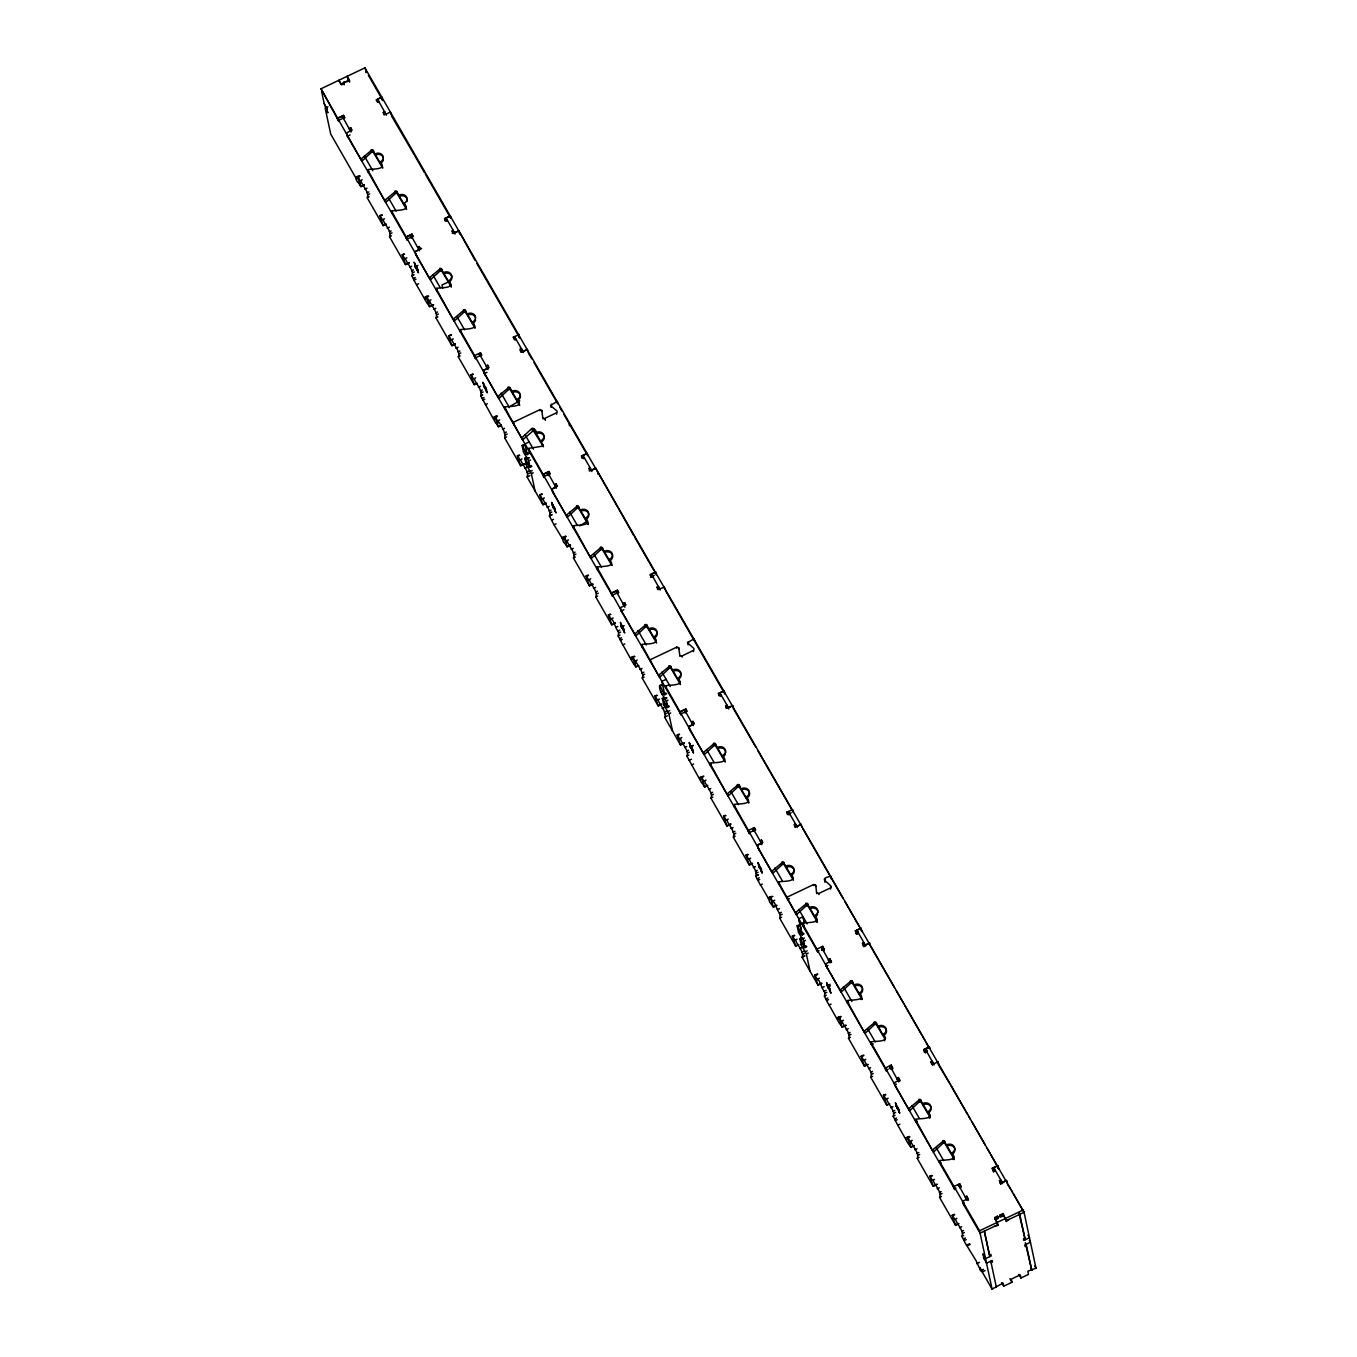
<?xml version="1.0" encoding="UTF-8"?>
<svg xmlns="http://www.w3.org/2000/svg" width="1357" height="1357" viewBox="0 0 1357 1357"><rect width="100%" height="100%" fill="white"/><g stroke="black" fill="none" stroke-linecap="round" stroke-linejoin="round"><path stroke-width="1.5" d="M379.824 215.712L383.132 225.449L386.05 224.058M426.234 296.725L429.541 306.512L433.528 304.613M501.479 425.063L498.29 426.59L495 416.718L497.595 420.941L499.715 419.924M608.411 614.942L611.719 624.678L615.433 622.897M654.82 695.954L658.128 705.742L661.588 704.096M776.747 905.238L773.303 906.883L770.064 896.994L768.028 897.842L760.582 884.951L762.329 884.069M798.561 944.506L795.626 945.897L792.403 936.008M821.68 983.13L817.966 984.894L814.675 975.021L817.27 979.245L819.391 978.244M883.424 1095.235L886.715 1104.971L889.632 1103.58M929.833 1176.197L933.141 1186.035L937.11 1184.152M362.217 179.786C357.078 180.447 370.529 191.693 367.238 197.681L369.087 196.799M384.557 218.782C379.197 219.274 392.868 230.571 389.561 236.695L391.427 235.813M406.879 257.796C401.553 258.305 415.259 269.619 411.9 275.692L413.766 274.809M455.138 344.271L451.949 345.798L436.004 317.928C439.414 311.873 425.691 300.27 430.966 299.863M477.206 383.403L474.288 384.794L458.344 356.942C461.651 350.886 448.217 339.521 453.306 338.86M475.628 377.857C470.608 378.637 483.838 389.646 480.649 395.769L495.712 423.13L498.511 422.705M497.595 420.941C499.766 422.57 506.263 432.713 504.736 437.836L506.602 436.954M527.076 476.833C530.366 470.692 516.763 459.412 522.055 458.937M544.378 497.934C539.238 498.562 552.706 509.91 549.398 515.847L551.264 514.965M568.464 540.001C563.121 540.476 576.861 551.909 573.485 557.914L575.351 557.032M590.753 578.777C585.63 579.71 599.048 590.736 595.825 596.91L597.674 596.028M620.607 632.125L618.69 632.854L618.147 635.924L620.013 635.042M661.656 704.368L658.213 706.013L642.251 678.161C645.474 671.868 632.243 660.927 637.213 660.079M684.522 743.127L680.535 745.027L664.591 717.158C668.085 711.204 654.21 699.55 659.553 699.076M681.825 737.496C676.414 738.717 690.238 749.726 686.896 756.002L688.762 755.103M705.979 780.156C700.89 780.852 714.257 792.064 710.983 798.069L712.849 797.17M728.302 819.153C723.213 819.815 736.563 831.061 733.323 837.065L735.172 836.183M750.642 858.167C745.604 858.964 758.834 869.888 755.645 876.062L757.783 875.061M782.192 914.347L780.292 915.076L779.732 918.129L781.598 917.247M797.051 939.231C791.742 939.773 805.38 951.02 802.072 957.143L804.464 956.007M826.854 992.357L824.954 993.07L824.411 996.14L826.26 995.258M843.477 1020.311C838.083 1020.718 852.009 1032.49 848.498 1038.207L850.347 1037.325M865.8 1059.308C860.677 1060.004 874.129 1071.165 870.821 1077.221L872.687 1076.322M888.14 1098.305C882.779 1098.797 896.468 1110.111 893.16 1116.217L895.009 1115.335M912.226 1140.372C907.188 1141.186 920.436 1152.11 917.247 1158.284L919.096 1157.402M934.549 1179.386C929.24 1179.844 942.962 1191.293 939.57 1197.281L941.436 1196.399M956.889 1218.382C951.8 1219.044 965.149 1230.29 961.909 1236.295L963.758 1235.396M357.654 176.376C353.787 176.02 357.57 185.044 360.216 182.941M416.65 284.665L418.584 283.698M413.783 274.979L411.917 275.861L415.547 283.172L427.048 303.205L429.49 302.764M635.755 662.979L633.787 663.946L632.82 662.64L622.863 644.88L624.831 643.913M691.612 764.958L693.58 763.991M686.913 756.171L701.756 783.057L703.706 783.43M824.428 996.309L828.805 1004.825L831.078 1004.146M899.844 1124.224L897.706 1125.055L907.816 1142.95L908.817 1144.256L910.751 1143.289M427.591 303.714L429.626 306.784L433.612 304.884M485.365 404.725L487.333 403.775M633.855 663.929L635.873 667.016L638.791 665.625M760.378 885.035L757.172 878.861L759.242 877.758M829.195 1005.096L839.559 1023.653L842.002 1023.212M383.336 159.956A5.547 4.733 -12.6 0 1 380.384 163.264L372.378 149.558L361.691 158.464L362.234 160.872L371.699 152.086L373.209 152.069L382.708 168.031M404.912 204.212A5.547 4.733 -12.6 0 1 404.216 204.602L396.21 190.879L385.524 199.784L386.067 202.193L395.532 193.423L397.041 193.389L406.54 209.351M444.044 273.673A5.547 4.733 -12.6 0 1 451.406 275.471A5.547 4.733 -12.6 0 1 448.845 281.985L440.821 268.262L430.152 277.167L430.695 279.576L440.16 270.806L441.653 270.772L451.219 286.853M475.628 319.998A5.547 4.733 -12.6 0 1 472.677 323.305L464.654 309.6L453.984 318.505L454.527 320.897L463.992 312.127L465.485 312.093L475.001 328.072M512.505 392.377A5.547 4.733 -12.6 0 1 519.867 394.175A5.547 4.733 -12.6 0 1 517.305 400.688L509.282 386.982L498.613 395.888L499.155 398.28L508.621 389.51L510.113 389.476L519.629 405.455M531.91 428.439L522.445 437.208L522.988 439.617L533.335 430.661L543.462 446.775L540.866 440.804A5.547 4.733 -12.6 0 0 543.428 434.291A5.547 4.733 -12.6 0 0 536.066 432.51C537.118 429.813 529.925 425.504 532.453 430.831M580.966 511.097A5.547 4.733 -12.6 0 1 588.327 512.878A5.547 4.733 -12.6 0 1 585.766 519.392L577.743 505.686L567.073 514.591L567.616 517L577.081 508.213L578.574 508.197L588.209 524.514M604.798 552.418A5.547 4.733 -12.6 0 1 612.16 554.216A5.547 4.733 -12.6 0 1 609.581 560.729L601.575 547.007L590.906 555.912L591.448 558.321L600.914 549.551L602.406 549.517L611.905 565.496M649.426 629.801A5.547 4.733 -12.6 0 1 656.771 631.599A5.547 4.733 -12.6 0 1 654.21 638.112L646.203 624.39L635.534 633.295L636.06 635.704L645.542 626.934L647.035 626.9L656.534 642.879M673.259 671.121A5.547 4.733 -12.6 0 1 680.603 672.919A5.547 4.733 -12.6 0 1 678.042 679.433L670.036 665.727L659.366 674.633L659.892 677.041L669.374 668.255L670.867 668.238L680.502 684.556M725.367 754.187A5.547 4.733 -12.6 0 1 722.67 756.816L714.664 743.11L703.978 752.015L704.52 754.424L714.003 745.638L715.495 745.621L725.13 761.939M741.719 789.842A5.547 4.733 -12.6 0 1 749.064 791.623A5.547 4.733 -12.6 0 1 746.503 798.153L738.496 784.431L727.81 793.336L728.353 795.745L737.835 786.975L739.328 786.941L748.827 802.903M786.348 867.225A5.547 4.733 -12.6 0 1 793.692 869.006A5.547 4.733 -12.6 0 1 791.131 875.536L783.125 861.814L772.438 870.719L772.981 873.128L782.463 864.358L783.956 864.324L793.455 880.286M817.66 914.228A5.547 4.733 -12.6 0 1 814.963 916.857L806.957 903.134L796.271 912.04L796.813 914.448L806.295 905.679L807.788 905.645L817.44 922.098M854.791 985.928A5.547 4.733 -12.6 0 1 862.153 987.726A5.547 4.733 -12.6 0 1 859.592 994.24L851.585 980.534L840.899 989.44L841.442 991.831L850.907 983.062L852.417 983.028L862.068 999.481M878.624 1027.266A5.547 4.733 -12.6 0 1 885.985 1029.047A5.547 4.733 -12.6 0 1 883.424 1035.561L875.418 1021.855L864.731 1030.76L865.274 1033.169L874.739 1024.382L876.249 1024.365L885.188 1039.36M923.252 1104.649A5.547 4.733 -12.6 0 1 930.614 1106.43A5.547 4.733 -12.6 0 1 928.052 1112.944L920.029 1099.238L909.36 1108.143L909.902 1110.552L919.368 1101.765L920.86 1101.748L930.376 1117.71M947.084 1145.97A5.547 4.733 -12.6 0 1 954.446 1147.768A5.547 4.733 -12.6 0 1 951.885 1154.281L943.861 1140.559L933.192 1149.464L933.735 1151.872L943.2 1143.103L944.693 1143.069L954.361 1159.523M830.501 889.056C834.114 883.085 814.539 879.506 831.078 876.215L831.247 878.793M804.056 925.44L802.682 923.167C806.499 922.065 822.8 923.778 814.692 915.653A5.547 4.733 -12.6 0 0 817.253 909.139A5.547 4.733 -12.6 0 0 809.908 907.341M917.145 1121.544L915.771 1119.254C919.554 1118.117 935.906 1119.881 927.781 1111.756A5.547 4.733 -12.6 0 0 930.342 1105.226A5.547 4.733 -12.6 0 0 922.981 1103.445M542.274 376.89L557.778 403.775L557.252 401.367L550.501 405.489L556.964 411.052L557.133 412.528L543.903 418.77L542.732 417.735L541.833 410.323L540.035 409.61L513.336 422.298L513.862 424.707M694.699 641.199L694.156 638.791L687.422 642.675L693.936 648.527L693.851 650.224L681.893 656.042L679.755 655.448L678.822 647.883L677.041 647.001L650.24 659.723L650.783 662.114M816.015 921.081L816.252 922.132M848.685 1002.823L847.311 1000.55C851.06 999.532 867.428 1001.161 859.32 993.036A5.547 4.733 -12.6 0 0 861.882 986.522A5.547 4.733 -12.6 0 0 854.537 984.724M873.348 1044.025L871.686 1044.279L871.143 1041.871C874.875 1040.836 891.278 1042.498 883.153 1034.356A5.547 4.733 -12.6 0 0 885.714 1027.843A5.547 4.733 -12.6 0 0 878.369 1026.062M929.104 1117.167L929.341 1118.219M940.978 1162.864L939.604 1160.591C943.336 1159.54 959.738 1161.219 951.613 1153.077A5.547 4.733 -12.6 0 0 954.175 1146.563A5.547 4.733 -12.6 0 0 946.813 1144.765M693.342 650.58L693.58 651.631M337.164 118.28L338.707 121.451L337.876 118.059L343.542 115.362L344.084 117.771L338.419 120.468L320.998 88.782L364.914 67.85L1024.026 1212.276M344.169 84.762L343.626 82.353L349.75 80.962L347.087 76.348M327.987 106.728L325.154 108.085L330.701 134.038L355.534 177.394M337.995 118.246L342.235 116.227L351.022 132.07M377.348 100.774L378.298 102.403L377.653 99.349L381.911 97.331M343.508 118.415L344.915 117.737L343.542 115.362M378.925 101.538L377.5 102.216L376.126 99.841L381.792 97.127L382.623 100.537L382.029 99.485M350.734 127.829L349.326 128.491L349.852 130.9L351.276 130.238L350.734 127.829L352.108 130.204L346.442 132.901L348.461 137.871M383.319 112.292L384.743 111.63L385.269 114.022L383.861 114.7L383.319 112.292L384.693 114.666L390.46 112.156M347.256 136.294L350.106 134.954M364.253 184.789L360.792 186.435L357.502 176.766L359.639 175.765M357.502 176.766L360.148 176.173M356.263 178.954L358.943 177.767M364.321 185.061L360.877 186.706L358.994 183.568M364.897 189.2L367.035 188.182M366.967 192.796L368.833 191.914M367.815 194.78L369.681 193.898M379.841 215.78L381.962 214.762M379.96 215.61L382.216 215.305M386.117 224.329L383.2 225.72L367.255 197.868M387.237 228.197L389.357 227.196M389.306 231.81L391.155 230.911M390.154 233.794L392.02 232.895M411.951 237.119L413.376 236.44L412.002 234.066L406.337 236.78L407.168 240.172L405.624 237M445.13 220.954L444.587 218.545L450.253 215.848L450.795 218.256L435.037 190.913M406.455 236.966L410.696 234.931L419.483 250.774M445.808 219.495L446.843 221.276L446.114 218.053L450.371 216.034L450.778 217.832M447.369 220.241L445.961 220.92L444.587 218.545M417.769 247.211L419.194 246.533L420.568 248.908M409.169 262.681L405.455 264.445L402.181 254.777L404.03 253.895M402.181 254.777L404.556 254.319M418.312 249.62L419.737 248.942L419.194 246.533M452.322 233.421L453.73 232.742L453.187 230.334L451.779 231.012L453.153 233.387L458.819 230.673L475.12 260.425M421.637 248.382L414.903 251.605L416.904 256.575M415.005 251.791L419.262 249.773M454.934 234.099L454.68 232.895L458.92 230.877L459.633 234.083M409.254 262.953L405.539 264.717L389.578 236.864M409.577 267.21L411.697 266.193M417.481 270.009L418.516 272.757L415.072 266.769L417.905 265.412M411.629 270.806L413.495 269.924M412.494 272.791L414.343 271.909M413.41 278.49L415.225 277.507M414.122 280.051L415.988 279.169M424.334 297.556L426.675 296.318M426.268 296.844L428.117 295.962M426.335 296.64L428.642 296.386M425.046 299.117L427.692 297.845M433.663 309.277L435.784 308.26M435.784 312.992L437.582 311.991M436.581 314.858L438.43 313.976M435.987 317.759L437.836 316.876M455.324 343.881L451.881 345.526L448.59 335.858L451.253 334.585M448.59 335.858L451.236 335.264M455.986 348.274L458.106 347.256M458.055 351.887L459.904 350.988M458.903 353.855L460.769 352.973M458.31 356.772L460.176 355.873M480.412 355.822L481.837 355.161L480.463 352.786L474.797 355.483L475.628 358.876L474.085 355.704M518.832 334.738L513.048 337.248L514.422 339.623L515.83 338.962M487.655 365.237L486.23 365.915L486.773 368.324L488.198 367.645L487.655 365.237L489.012 367.611L483.346 370.325L485.365 375.295M520.24 349.716L521.648 349.037L522.191 351.446L520.766 352.125L520.24 349.716L521.597 352.091L527.279 349.394L527.958 352.192M476.867 383.251L474.204 384.523L470.93 374.854L472.779 373.972M470.93 374.854L473.305 374.379M483.465 370.512L487.706 368.476L479.157 353.651L479.428 354.856M523.361 352.616L523.123 351.616L527.381 349.58M484.178 373.718L487.01 372.361M478.326 387.288L480.446 386.27M480.446 391.003L482.244 390.002M481.243 392.868L483.092 391.986M482.515 394.887L480.649 395.769L482.532 395.057M482.125 398.483L483.974 397.584M482.871 400.128L484.737 399.246M519.748 400.79L510.961 405.828M493.032 417.532L495.95 416.141M495.017 416.921L497.137 415.904M495.526 417.345L497.391 416.446M493.795 419.194L495.916 418.177M501.293 425.47L498.375 426.861L496.458 423.689M502.412 429.355L504.533 428.337M504.465 432.951L506.331 432.069M505.33 434.935L507.179 434.053M523.938 444.604L522.072 445.486L523.548 452.22L528.314 460.057L529.993 467.351L531.842 466.35M529.213 441.924L524.955 443.943L527.262 454.595M522.224 445.35L522.801 446.3L524.667 445.401M523.429 451.813L526.262 450.456M524.616 463.687L520.63 465.587L517.339 455.918L519.205 455.036M517.339 455.918L519.731 455.46M524.481 454.103L526.329 453.221M522.801 446.3L526.516 453.679L528.382 452.797M527.245 454.476L529.111 453.594M526.669 457.36L524.82 458.259L526.177 464.62L531.265 473.356L535.065 490.946M524.938 458.089L525.532 459.056L528.365 457.699M527.585 458.632L529.434 457.75M528.619 460.922L530.485 460.04M524.43 464.094L520.698 465.875L504.753 438.006M526.16 464.569L528.993 463.212M527.211 466.859L529.077 465.977M524.735 468.352L526.872 467.334M525.532 459.056L529.264 466.435L531.113 465.553M526.872 472.066L528.653 471.066M530.316 471.388L532.181 470.506M527.652 473.932L529.518 473.05M531.367 473.678L533.216 472.796M529.925 475.662L527.093 477.019L543.037 504.872L546.226 503.345M548.873 474.543L550.297 473.864L548.923 471.49L543.258 474.187L544.089 477.596L542.529 474.424M582.051 458.378L581.508 455.969L587.174 453.272L587.717 455.664L563.969 414.513M543.36 474.39L547.617 472.355L556.404 488.198M582.73 456.902L583.747 458.683L583.035 455.477L587.293 453.459M584.29 457.665L582.882 458.344L581.508 455.969M556.116 483.957L554.691 484.636L555.234 487.027L556.641 486.366L556.116 483.957L557.473 486.332L551.807 489.029L553.826 493.999M589.226 470.828L590.651 470.167L590.108 467.758L588.701 468.419L590.058 470.794L595.723 468.097L633.736 535.489M546.142 503.074L542.953 504.6L539.679 494.932L542.071 493.795M551.926 489.215L556.166 487.197M591.856 471.524L591.584 470.319L595.842 468.301M539.679 494.932L542.054 494.457M597.657 474L597.759 473.118M547.075 507.348L549.195 506.348M549.195 511.063L550.993 510.079M549.992 512.946L551.841 512.047M552.248 514.676L549.415 516.016L553.877 524.616L556.082 523.853M551.637 520.206L553.486 519.324M553.944 524.684L561.781 537.609L563.901 536.592M570.5 545.022L567.039 546.667L563.766 536.999L565.615 536.117M563.766 536.999L566.14 536.524M566.463 543.156C563.833 545.633 560.577 536.948 565.207 538M570.568 545.293L567.124 546.939L565.275 543.818M571.161 549.415L573.282 548.415M573.214 553.028L575.08 552.146M574.079 555.013L575.928 554.114M592.568 584.155L589.379 585.664L586.088 575.996L588.226 574.995M586.088 575.996L588.48 575.538M593.179 584.172L589.464 585.936L573.502 558.083M593.484 588.429L595.621 587.411M595.553 592.025L597.419 591.143M596.402 594.01L598.267 593.128M617.384 590.193L611.719 592.907L612.244 595.316L617.927 592.602L617.384 590.193L618.741 592.568L617.333 593.246M655.635 571.976L649.969 574.673L651.326 577.047L652.751 576.369M624.915 607.241L616.078 591.075L611.82 593.094L612.55 596.3L610.989 593.128M650.766 574.673L652.208 577.404L651.496 574.198L655.736 572.162L656.008 573.366M650.495 577.081L654.278 575.283M624.559 602.661L623.151 603.339L623.694 605.748L625.102 605.069L624.559 602.661L625.933 605.035L620.268 607.732L622.252 612.652M657.144 587.14L658.569 586.461L659.112 588.87L657.687 589.549L657.144 587.14L658.518 589.515L664.302 587.004L664.879 589.617M608.428 615.009L610.294 614.11M608.479 614.772L610.803 614.534M621.065 611.074L623.898 609.734M608.954 615.416L611.006 619.029L613.127 618.012M615.501 623.168L611.786 624.949L595.842 597.097M618.69 632.854L615.824 627.426L617.944 626.425M623.745 630.225L624.763 632.99L621.319 626.985L624.152 625.628M617.893 631.039L619.742 630.14M618.164 636.094L619.623 638.621L621.472 637.739M620.386 640.283L622.235 639.384M630.53 657.687L632.922 656.551M638.452 665.473L635.805 666.745L632.515 657.076L634.381 656.177M632.515 657.076L634.889 656.601M631.293 659.332L633.159 658.45M639.91 669.493L642.031 668.492M642.031 673.208L643.829 672.207M642.828 675.074L644.677 674.192M642.234 677.991L644.1 677.092M661.877 681.35L666.134 679.348M667.508 707.506C668.306 698.77 658.823 694.36 659.587 685.641L661.436 684.759M659.587 685.641L662.165 685.556M660.927 691.951L662.793 691.069M654.837 696.073L656.703 695.191M654.922 695.87L657.483 695.479M661.979 694.258L663.844 693.376M660.299 686.438L664.014 693.834L665.88 692.952M664.014 693.834L664.625 694.801L666.609 693.749M672.563 731.101L668.764 713.494L663.675 704.758L662.318 698.397L664.167 697.515M662.318 698.397L663.047 699.194L665.88 697.854M665.083 698.787L666.949 697.888M666.134 701.077L667.983 700.195M663.675 704.724L666.508 703.367M664.709 707.014L666.575 706.132M662.233 708.507L664.37 707.489M663.047 699.194L666.762 706.59L668.611 705.708M667.474 707.387L669.34 706.505M664.302 712.103L666.168 711.221M667.814 711.543L669.68 710.661M665.151 714.087L667.016 713.205M668.865 713.833L670.731 712.951M664.591 717.158L667.423 715.817M685.794 711.967L687.202 711.289L685.845 708.914L680.179 711.611L680.993 715.003L679.45 711.831M718.956 695.785L718.43 693.393L724.095 690.679L724.926 694.106L665.761 591.007M680.281 711.797L684.522 709.762L693.308 725.605M719.481 694.055L720.669 696.124L719.956 692.918L724.214 690.883M721.212 695.089L719.787 695.751L718.43 693.393M693.02 721.381L691.612 722.043L692.155 724.451L693.563 723.773L693.02 721.381L694.394 723.756L688.728 726.453L690.747 731.406M725.605 705.844L727.03 705.165L727.573 707.574L726.148 708.252L725.605 705.844L726.979 708.218L732.644 705.521L733.187 707.93M688.83 726.623L693.088 724.604M728.777 708.948L728.522 707.76L732.763 705.725M684.182 742.974L680.468 744.756L677.177 735.087L679.297 734.069M677.177 735.087L679.552 734.612M684.573 747.503L686.693 746.486M693.257 745.349L690.425 746.706L689.746 745.502L693.512 753.067L692.494 750.302M690.068 747.062L692.918 745.705M686.642 751.1L688.491 750.217M687.49 753.084L689.356 752.202M689.135 760.361L691.527 759.208M699.279 777.765L701.247 776.933L704.554 786.806L707.743 785.296M701.264 777.137L703.655 776M701.382 776.984L703.638 776.679M700.042 779.41L702.163 778.409M707.54 785.703L704.622 787.094L702.773 783.973M708.659 789.57L710.78 788.553M710.78 793.285L712.578 792.284M711.577 795.151L713.443 794.269M730.863 823.92L726.877 825.819L723.603 816.151L725.452 815.269M723.603 816.151L725.978 815.676M730.677 824.327L726.962 826.091L711 798.238M730.999 828.584L733.119 827.566M733.051 832.18L734.917 831.298M733.916 834.165L735.765 833.283M754.255 830.671L755.662 829.992L754.288 827.617L748.623 830.314L749.454 833.707L747.911 830.535M791.199 812.707L787.416 814.505L786.873 812.097L792.675 809.603L792.929 810.808M789.672 813.793L788.247 814.471L786.873 812.097M760.073 840.763L761.481 840.085L762.855 842.46L757.189 845.157L759.157 850.059M760.598 843.172L762.023 842.493L761.481 840.085M794.608 826.973L796.016 826.294L795.49 823.886L794.066 824.564L795.439 826.939L801.105 824.225L801.8 827.041M757.257 845.275L761.498 843.257L752.982 828.482L753.576 831.095M797.204 827.465L796.966 826.464L801.224 824.445M752.406 863.306L749.217 864.816L745.926 855.147L747.792 854.265M745.926 855.147L748.301 854.689M752.473 863.578L749.285 865.087L733.34 837.235M753.322 867.581L755.442 866.563M755.442 871.296L757.24 870.295M756.239 873.162L758.105 872.28M758.512 874.892L755.679 876.249L757.121 878.776M757.851 880.337L759.733 879.54M770.013 897.214L771.879 896.332M770.182 897.113L772.93 896.502M772.71 903.389C770.114 905.798 766.807 897.231 771.455 898.232M770.539 897.639L772.591 901.235L774.728 900.234M815.998 886.511L815.303 884.713L813.538 884.577L787.162 897.13L787.705 899.538L789.35 898.758M776.832 905.509L773.371 907.154L771.183 904.033M780.292 915.076L777.408 909.648L779.529 908.63M816.812 893.635L816.575 892.584L818.644 893.534L830.263 888.004M779.478 913.244L781.327 912.362M804.107 933.887L802.258 934.854L798.764 918.723L803.039 916.755L804.345 922.76M798.934 924.914L797.085 925.796L798.561 932.513L803.327 940.35L805.006 947.661L806.838 946.66M797.271 925.711L797.797 926.594L799.663 925.711M798.442 932.106L801.359 930.715M792.352 936.228L794.473 935.21M792.437 936.025L794.727 935.753M799.748 934.278L801.342 933.514M801.783 933.853L803.378 933.09M801.682 937.67L799.816 938.552L801.173 944.913L806.262 953.649L810.061 971.239M800.884 938.043L800.545 939.349L802.665 938.332M802.581 938.925L804.447 938.043M805.498 940.333L803.904 941.096M798.628 944.777L795.711 946.168L779.766 918.316M801.173 944.862L804.09 943.471M802.479 947.033L804.073 946.27M799.748 948.645L801.868 947.644M804.531 946.609L806.126 945.863M801.8 952.258L803.666 951.359M805.329 951.698L807.178 950.799M802.665 954.242L804.514 953.343M808.229 953.106L806.635 953.852M824.394 949.917L822.749 946.338L817.084 949.035L817.847 952.309L816.286 949.12M856.471 934.244L855.334 930.8L861 928.103L861.848 931.513L859.676 927.272M856.488 931.614L857.59 933.548L856.878 930.342L861.118 928.307M804.922 955.956L802.089 957.313L818.034 985.165L821.765 983.401M819.051 950.765L817.626 951.444L757.732 847.565M821.528 949.578L823.292 948.747L822.749 946.338M855.877 933.209L858.353 932.038M824.123 948.713L822.715 949.374L822.97 950.578M856.946 934.227L858.133 932.496L858.353 933.565M829.941 958.788L828.533 959.467L829.059 961.876L830.484 961.197L829.941 958.788L831.553 962.215M863.069 945.676L862.526 943.268L863.951 942.589L863.578 946.558M831.315 961.163L825.65 963.86L827.549 968.644M864.138 946.694L863.9 945.642L869.566 942.945L870.074 945.201M865.647 946.185L865.427 945.167L869.684 943.149M827.957 965.438L826.226 966.472M814.675 975.225L817.609 973.834M815.201 975.649L817.592 974.513M824.954 993.07L822.071 987.659L824.208 986.641M829.992 990.457L831.01 993.222L827.244 985.64L830.077 984.3M827.583 987.217L830.416 985.861M824.14 991.255L825.989 990.373M825.921 998.939L827.736 997.972M826.634 1000.499L828.499 999.617M836.794 1017.92L839.186 1016.766M845.767 1025.197L842.052 1026.961L838.762 1017.292L840.628 1016.41M838.762 1017.292L841.153 1016.834M837.54 1019.565L839.932 1018.428M846.106 1025.332L842.12 1027.232L840.271 1024.111M846.157 1029.726L848.278 1028.708M848.227 1033.322L850.076 1032.44M849.075 1035.306L850.941 1034.424M867.835 1064.329L864.375 1065.974L861.101 1056.306L863.747 1055.034M861.101 1056.306L863.747 1055.712M867.92 1064.6L864.46 1066.246L848.515 1038.376M868.497 1068.722L870.617 1067.722M870.549 1072.335L872.415 1071.436M871.415 1074.303L873.263 1073.421M885.595 1067.942L891.21 1065.041L892.855 1068.621M924.592 1052.37L923.795 1049.521L929.46 1046.824L929.799 1048.316M924.762 1050.03L926.051 1052.252L925.338 1049.046L929.579 1047.027M888.207 1069.129L886.121 1070.351M889.632 1068.468L891.753 1067.45L891.21 1065.041M924.338 1051.929L927.526 1050.403M892.584 1067.416L891.396 1069.146M925.406 1052.947L926.577 1051.217L926.848 1052.421M899.996 1080.935L898.402 1077.509L896.977 1078.187L897.282 1079.527M931.258 1063.176L930.987 1061.971L932.395 1061.31L932.938 1063.701L931.614 1064.346M897.706 1080.494L898.945 1079.918L898.402 1077.509M894.144 1082.784L899.776 1079.884M932.581 1065.398L932.361 1064.346L938.145 1061.852M896.417 1084.141L894.636 1084.989L954.548 1188.851L955.956 1188.189M938.196 1064.227L949.866 1083.683M883.424 1095.303L885.561 1094.285M883.509 1095.099L885.816 1094.845M889.446 1103.987L886.799 1105.243L870.838 1077.39M890.82 1107.736L892.957 1106.718M892.889 1111.332L894.755 1110.45M893.737 1113.317L895.603 1112.435M893.177 1116.387L894.619 1118.931L896.485 1118.032M897.639 1124.987L895.349 1120.492L897.248 1119.695M905.543 1137.98L908.461 1136.589M913.99 1145.512L910.801 1147.038L907.511 1137.37L909.377 1136.487M907.511 1137.37L909.902 1136.895M906.306 1139.643L908.427 1138.625M914.058 1145.8L910.869 1147.31L908.681 1144.172M914.906 1149.803L917.044 1148.785M917.044 1153.518L918.842 1152.517M917.824 1155.384L919.69 1154.502M929.85 1176.366L931.716 1175.484M929.969 1176.214L932.496 1175.773M936.924 1184.542L933.209 1186.323L917.264 1158.454M937.246 1188.8L939.366 1187.782M939.366 1192.515L941.164 1191.514M961.282 1187.171L959.67 1183.745L954.005 1186.459L954.717 1189.665L953.174 1186.493M992.493 1169.276L992.255 1168.224L997.921 1165.527L998.107 1168.106M993.392 1169.039L994.511 1170.972L993.799 1167.766L998.04 1165.731L998.752 1168.937L990.966 1154.926M940.164 1194.381L942.029 1193.498M959.145 1186.663L960.213 1186.154L959.67 1183.745M993.477 1171.82L992.798 1170.633L995.275 1169.446M961.044 1186.12L959.857 1187.85M993.901 1171.803L993.629 1170.599L995.037 1169.921L995.343 1171.278M966.863 1196.212L965.438 1196.891L965.98 1199.3L967.388 1198.621L966.863 1196.212L968.457 1199.639M999.973 1183.1L999.447 1180.692L1000.855 1180.013L1000.499 1183.983M968.219 1198.587L962.554 1201.284L964.471 1206.068M1001.042 1184.118L1000.804 1183.067L1006.47 1180.369L1006.979 1182.626M1002.569 1183.592L1002.348 1182.592L1006.606 1180.573L1007.047 1182.575M964.522 1203.014L963.097 1203.693L980.11 1233.208L992.086 1289.15L1003.027 1283.077L1003.688 1286.199L1011.949 1282.263L1011.287 1279.142L1020.227 1274.868L1020.905 1277.989L1028.487 1274.393L1027.809 1271.255L1036.002 1268.218L1024.043 1212.293L1019.786 1204.897M958.653 1223.522L955.464 1225.049L952.173 1215.38L954.565 1214.227M952.173 1215.38L954.565 1214.905M958.737 1223.793L955.549 1225.32L939.587 1197.468M959.569 1227.797L961.706 1226.779M961.638 1231.41L963.504 1230.511M995.037 1219.214L994.664 1217.551L997.497 1216.194L998.379 1218.298M1000.465 1216.618L1000.092 1214.956L1002.925 1213.616L1006.199 1220.774L1024.043 1212.293M962.486 1233.377L964.352 1232.495M996.615 1219.281L998.04 1218.603L997.497 1216.194M1002.399 1216.534L1003.468 1216.025L1002.925 1213.616M1008.997 1219.349L1006.334 1221.47L1003.603 1214.752L995.343 1218.688L997.938 1224.709L980.076 1233.14L979.567 1230.799L1023.5 1209.867M961.926 1236.464L963.368 1238.992L965.506 1237.974M983.503 1269.338L980.67 1270.678L975.988 1260.551L964.793 1242.283L964.098 1240.569L966.252 1239.636M969.644 1243.775L966.523 1245.183M967.27 1245.794L970.102 1244.437M976.667 1263.672L979.5 1262.332M991.102 1262.722L992.527 1262.044L992.188 1260.483L986.522 1263.18L983.452 1256.853L984.147 1258.041M980.67 1270.678L980.008 1267.557L982.231 1271.933L985.063 1270.593M676.617 647.153L676.855 648.205M681.808 656.076L682.13 657.093M830.738 885.833L830.976 886.884M527.042 454.561L526.567 453.764M529.841 467.385L529.298 466.52M667.339 707.54L666.762 706.59M802.055 934.854L797.797 926.594M804.837 947.678L800.545 939.349M622.626 644.677L619.623 638.621M792.742 936.432L794.931 940.248M517.797 456.24L519.935 459.938M701.722 777.459L703.842 781.174M724.061 816.456L726.182 820.171M746.384 855.47L748.504 859.168M930.308 1176.689L932.429 1180.403M952.648 1215.685L954.768 1219.4M366.441 71.972L364.914 67.85M368.392 75.364L373.277 83.812M373.887 84.897L381.283 97.704M381.436 98.45L381.08 97.348M391.528 115.956L414.021 154.461M414.699 155.665L424.52 172.695M425.42 174.256L434.359 189.743M476.918 263.563L506.382 314.637M506.873 315.486L518.221 335.179M518.34 335.874L518.001 334.772M519.036 337.062L519.544 337.961L518.713 334.551M528.535 353.532L531.944 358.96M534.013 362.556L541.68 375.855M559.847 407.354L561.917 410.934M634.499 536.795L654.108 570.805M655.261 573.299L654.905 572.196M656.126 574.774L656.11 573.774M755.917 747.368L733.442 708.727M757.952 750.896L792.047 810.01M792.267 810.875L791.843 809.637M793.133 812.368L793.167 811.808M802.682 828.432L842.833 898.08M844.716 901.319L848.447 907.799M849.363 909.377L853.74 916.959M854.825 918.859L857.811 924.032M858.099 924.558L859.202 926.441M870.108 945.354L877.843 958.771M878.522 959.959L888.818 977.803M889.446 978.906L894.433 987.54M896.315 990.797L903.796 1003.773M904.644 1005.232L906.612 1008.641M907.324 1009.879L921.607 1034.662M922.506 1036.205L925.321 1041.107M926.068 1042.413L929.189 1048.299M950.731 1085.159L965.064 1110.009M965.709 1111.129L967.575 1114.368M968.508 1115.997L970.408 1119.304M972.206 1122.392L982.926 1140.983M983.486 1141.966L985.352 1145.206M987.234 1148.463L990.067 1153.382M1007.572 1184.22L1010.456 1188.715M1011.423 1190.411L1012.39 1192.091M1013.357 1193.77L1016.58 1199.367M1017.241 1200.504L1019.192 1203.88M377.653 99.349L386.44 115.192M446.114 218.053L454.68 232.895M523.123 351.616L514.574 336.773L515.287 339.979L513.828 337.198M583.035 455.477L591.584 470.319M651.496 574.198L660.265 590.041M719.956 692.918L728.522 707.76M796.966 826.464L788.417 811.622L789.129 814.828L787.738 812.368M856.878 930.342L865.427 945.167M925.338 1049.046L934.108 1064.889M993.799 1167.766L1002.348 1182.592M520.257 348.087L522.191 351.446M863.747 943.743L864.477 944.998M931.852 1061.819L932.938 1063.701M1000.669 1181.167L1001.398 1182.422M1018.819 1212.632L1025.23 1239.755L1024.331 1238.178M855.334 930.8L856.708 933.175M862.526 943.268L863.9 945.642M923.795 1049.521L925.169 1051.896M930.987 1061.971L932.361 1064.346M992.255 1168.224L993.629 1170.599M999.447 1180.692L1000.804 1183.067M347.629 78.757L349.597 82.166M1005.3 1219.214L1006.199 1220.774M1000.092 1214.956L1000.974 1217.059M343.626 82.353L344.305 83.54L341.472 84.897L338.826 80.284L340.912 83.981L349.173 80.046L347.121 76.45M994.664 1217.551L998.073 1225.422L995.071 1225.982M997.039 1223.149L997.938 1224.709M375.329 153.765A5.547 4.733 -12.6 0 1 382.674 155.546A5.547 4.733 -12.6 0 1 380.113 162.06C388.17 170.015 371.92 168.794 368.103 169.574L368.646 171.983M399.162 195.086A5.547 4.733 -12.6 0 1 406.506 196.884A5.547 4.733 -12.6 0 1 403.945 203.397C412.002 211.336 395.769 209.996 391.936 210.912L392.478 213.303M443.773 272.469A5.547 4.733 -12.6 0 1 451.135 274.267A5.547 4.733 -12.6 0 1 448.573 280.78C456.614 288.719 440.363 287.514 436.564 288.295L437.107 290.686M467.605 313.789A5.547 4.733 -12.6 0 1 474.967 315.587A5.547 4.733 -12.6 0 1 472.406 322.101C480.446 330.056 464.264 328.733 460.396 329.615L460.939 332.024M512.234 391.172A5.547 4.733 -12.6 0 1 519.595 392.97A5.547 4.733 -12.6 0 1 517.034 399.484C525.074 407.422 508.858 406.065 505.025 406.998L505.567 409.407M580.694 509.893A5.547 4.733 -12.6 0 1 588.056 511.674A5.547 4.733 -12.6 0 1 585.495 518.204C593.535 526.16 577.302 524.922 573.485 525.702L574.028 528.11M604.527 551.213A5.547 4.733 -12.6 0 1 611.888 553.011A5.547 4.733 -12.6 0 1 609.327 559.525C617.367 567.463 601.168 566.022 597.317 567.039L597.843 569.448M649.155 628.596A5.547 4.733 -12.6 0 1 656.517 630.394A5.547 4.733 -12.6 0 1 653.938 636.908C661.995 644.88 645.762 643.642 641.946 644.422L642.472 646.831M672.987 669.917A5.547 4.733 -12.6 0 1 680.349 671.715A5.547 4.733 -12.6 0 1 677.771 678.229C685.845 686.184 669.595 684.657 665.778 685.743L666.304 688.152M717.616 747.317A5.547 4.733 -12.6 0 1 724.96 749.098A5.547 4.733 -12.6 0 1 722.399 755.612C730.456 763.55 714.24 762.21 710.389 763.126L710.932 765.535M741.448 788.638A5.547 4.733 -12.6 0 1 748.793 790.419A5.547 4.733 -12.6 0 1 746.231 796.949C754.339 804.938 738.055 803.497 734.222 804.464L734.765 806.855M786.076 866.02A5.547 4.733 -12.6 0 1 793.421 867.818A5.547 4.733 -12.6 0 1 790.86 874.332C798.934 882.271 782.667 880.998 778.85 881.846L779.393 884.238M536.337 433.714L541.138 442.009A5.547 4.733 -12.6 0 0 543.699 435.495A5.547 4.733 -12.6 0 0 536.337 433.714L536.066 432.51M823.292 948.747L824.327 950.511M830.484 961.197L831.163 962.384M891.753 1067.45L892.431 1068.638M898.945 1079.918L899.454 1080.8M967.388 1198.621L968.253 1200.097M364.355 156.038L372.819 170.728M388.696 198.258L396.108 211.098M410.391 236.372L411.408 238.137L410.696 234.931M432.815 274.742L440.211 287.599M457.156 316.961L464.569 329.819M501.089 393.14L509.418 407.592M525.04 434.698L533.352 449.082M547.312 473.78L548.33 475.561L547.617 472.355M569.719 512.166L577.132 525.023M594.078 554.385L601.49 567.243M637.977 630.513L646.322 644.982M661.962 672.122L670.256 686.506M684.64 711.933L685.251 712.985L684.522 709.762M706.641 749.573L714.036 762.43M730.982 791.793L738.395 804.65M752.677 829.907L753.356 831.095M774.881 867.92L782.192 880.591M798.866 909.529L807.144 923.846M821.663 949.527L822.088 950.273L821.375 947.067L830.111 962.842M828.33 960.62L829.059 961.876M843.443 986.81L851.908 1001.5M867.785 1029.03L875.197 1041.888M889.666 1067.433L890.345 1068.621M911.904 1105.531L919.317 1118.372M936.245 1147.751L943.658 1160.591M320.998 88.782L361.861 161.11M979.567 1230.799L939.163 1160.727L939.706 1163.136M346.968 135.31L406.879 239.171L412.545 236.474L412.002 234.066M415.429 254.013L475.34 357.892L481.006 355.195L480.463 352.786M483.889 372.717L543.801 476.595L549.466 473.898L548.923 471.49M552.35 491.438L612.244 595.316M620.811 610.141L680.705 714.019L686.371 711.322L685.845 708.914M689.271 728.862L749.166 832.723L754.831 830.026L754.288 827.617M1027.928 1235.023L1029.488 1237.72L1023.789 1240.4L1023.466 1238.839L1024.874 1238.161L1019.752 1214.227M1029.284 1240.247L1030.455 1242.266L1024.772 1244.946L1025.112 1246.523L1026.52 1245.845L1031.761 1270.254L1030.811 1268.591M1025.298 1242.724L1031.761 1270.237M1034.746 1266.013L1036.002 1268.218M1018.836 1274.393L1020.905 1277.989M1009.896 1278.667L1011.949 1282.263M1001.619 1282.602L1003.688 1286.199M321.541 91.207L324.187 103.539L327.258 109.9L326.579 108.696M983.842 1256.616L982.807 1253.851L985.555 1258.651L991.204 1255.92L990.881 1254.36L989.457 1255.038L984.334 1231.104L989.813 1256.616M326.884 110.121L327.902 112.885L324.153 103.454M415.123 264.971L414.089 262.206L417.871 269.772L417.176 268.567M483.872 385.049L482.855 382.284L486.62 389.849L485.925 388.645M552.621 505.109L551.604 502.361L555.369 509.927L554.691 508.722M621.37 625.187L620.353 622.422L624.118 629.987L623.44 628.8M690.119 745.264L689.102 742.5L692.867 750.065L692.189 748.877M758.868 865.342L757.851 862.577L761.616 870.142L760.938 868.938M827.617 985.419L826.6 982.655L830.382 990.22L829.687 989.016M896.366 1105.497L895.349 1102.732L899.131 1110.297L898.436 1109.093M415.429 266.396L414.733 265.192L415.072 266.769M484.178 386.474L483.482 385.269L487.265 392.835L486.247 390.07M552.927 506.551L552.231 505.347L556.014 512.912L554.996 510.147M621.676 626.629L620.997 625.424L621.319 626.985M759.174 866.767L758.495 865.579L762.261 873.145L761.243 870.38M827.244 985.64L827.923 986.844M896.689 1106.922L895.993 1105.718L899.759 1113.283L898.741 1110.518M358.027 177.19L360.097 180.786M380.367 216.187L382.42 219.8M402.69 255.201L404.759 258.797M426.776 297.268L428.846 300.864M449.116 336.265L451.169 339.878M471.439 375.278L473.508 378.874M540.205 495.356L542.257 498.952M564.275 537.423L566.344 541.019M586.614 576.42L588.684 580.016M633.04 657.483L635.093 661.096M655.363 696.497L657.433 700.093M677.703 735.494L679.755 739.107M839.288 1017.716L841.34 1021.312M861.61 1056.713L863.68 1060.326M883.95 1095.727L886.019 1099.323M908.037 1137.794L910.106 1141.39M992.086 1289.15L982.231 1271.933M963.368 1238.992L964.098 1240.569M894.619 1118.931L895.349 1120.492M768.028 897.842L768.774 899.403M561.781 537.609L562.51 539.187M542.919 444.367L542.189 446.232L528.857 448.319L529.4 450.728M816.592 892.652L815.778 885.459M822.071 987.659L819.085 980.721L817.27 979.245M777.408 909.648L774.423 902.71L772.591 901.235M615.824 627.426L612.838 620.488L611.006 619.029M819.051 894.517L818.814 893.466M679.06 648.934L678.856 648.035M826.142 966.065L886.036 1069.944M551.587 405.065L551.383 404.165M545.243 419.822L544.971 418.618M894.195 1082.988L894.416 1083.989M938.026 1061.649L938.857 1065.075M967.032 1200.266L958.263 1184.424L958.483 1185.424M953.666 1156.639L954.208 1159.048M951.613 1153.077L951.885 1154.281M952.936 1158.505L953.174 1159.557M944.76 1141.203L945.303 1143.612M942.657 1140.694L943.2 1143.103M929.833 1115.301L930.24 1117.116M927.781 1111.756L928.052 1112.944M933.362 1152.11L915.33 1119.406L915.873 1121.815M920.928 1099.882L921.471 1102.291M918.825 1099.374L919.368 1101.765M909.529 1110.789L870.719 1042.023L871.245 1044.432M898.673 1081.953L889.802 1065.72L890.463 1068.722M885.205 1037.918L885.442 1038.97M896.01 1087.364L894.11 1082.581M884.476 1039.784L884.713 1040.836M883.153 1034.356L883.424 1035.561M876.3 1022.499L876.843 1024.908M885.544 1067.738L886.257 1070.944L884.713 1067.772M874.213 1021.991L874.739 1024.382M861.373 996.598L861.916 999.006M859.32 993.036L859.592 994.24M860.643 998.464L860.881 999.515M864.901 1033.406L846.887 1000.686L847.413 1003.094M852.484 981.162L853.01 983.571M850.381 980.653L850.907 983.062M825.226 878.997L825.446 880.048M824.751 881.185L824.971 882.237M841.069 992.086L802.258 923.303L802.784 925.711M813.538 884.577L813.759 885.629M816.744 919.215L817.287 921.624M814.692 915.653L814.963 916.857M807.856 903.779L808.382 906.188M805.753 903.27L806.295 905.679M792.912 877.894L793.15 878.946M790.86 874.332L791.131 875.536M796.44 914.703L778.426 881.982L778.952 884.391M784.024 862.458L784.55 864.867M781.92 861.949L782.463 864.358M772.608 873.365L733.798 804.599L734.341 807.008M761.498 843.257L761.82 844.665M748.284 800.511L748.759 802.615M746.231 796.949L746.503 798.153M739.395 785.075L739.938 787.484M737.292 784.567L737.835 786.975M724.451 759.174L724.994 761.582M722.399 755.612L722.67 756.816M727.98 795.982L709.965 763.279L710.508 765.687M715.563 743.755L716.106 746.146M713.46 743.229L714.003 745.638M688.304 641.59L688.542 642.641M687.829 643.761L688.067 644.812M704.147 754.662L665.337 685.896L665.88 688.287M679.653 655.16L679.891 656.211M664.184 586.818L664.726 589.209M679.84 681.791L680.366 684.199M677.771 678.229L678.042 679.433M670.935 666.372L671.478 668.764M668.831 665.846L669.374 668.255M656.008 640.47L656.466 642.573M653.938 636.908L654.21 638.112M659.519 677.279L641.505 644.558L642.048 646.967M647.102 625.034L647.645 627.443M644.999 624.525L645.542 626.934M635.687 635.958L596.876 567.175L597.419 569.584M611.379 563.087L611.837 565.191M609.327 559.525L609.581 560.729M616.078 591.075L616.349 592.28M602.474 547.651L603.017 550.06M600.371 547.142L600.914 549.551M587.547 521.75L588.073 524.158M585.495 518.204L585.766 519.392M591.058 558.558L573.044 525.854L573.587 528.263M578.642 506.331L579.185 508.739M556.421 413.156L556.658 414.224M576.538 505.822L577.081 508.213M550.908 406.337L551.146 407.388M567.226 517.238L528.416 448.472L528.959 450.88M541.935 410.611L542.138 411.51M542.732 417.735L542.97 418.787M539.696 409.729L539.933 410.781M540.866 440.804L541.138 442.009M534.013 428.948L534.556 431.356M519.086 403.046L519.527 404.997M517.034 399.484L517.305 400.688M522.598 439.855L504.583 407.134L505.126 409.543M510.181 387.61L510.724 390.019M508.078 387.101L508.621 389.51M498.765 398.534L459.955 329.751L460.498 332.16M487.706 368.476L487.943 369.494M474.458 325.663L474.933 327.766M472.406 322.101L472.677 323.305M465.553 310.227L466.096 312.636M463.466 309.718L463.992 312.127M450.626 284.342L451.169 286.751M448.573 280.78L448.845 281.985M454.154 321.151L436.123 288.43L436.666 290.839M441.72 268.907L442.263 271.315M439.634 268.398L440.16 270.806M430.322 279.813L391.511 211.047L392.037 213.456M390.358 111.969L391.003 114.565M405.997 206.959L406.438 208.91M403.945 203.397L404.216 204.602M397.109 191.524L397.635 193.932M395.006 191.015L395.532 193.423M382.165 165.622L382.606 167.589M380.113 162.06L380.384 163.264M385.693 202.43L367.679 169.727L368.205 172.135M373.277 150.203L373.803 152.595M371.173 149.677L371.699 152.086M342.235 116.227L342.507 117.431M545.039 418.923L545.277 419.975M803.005 916.704L804.311 922.726M798.798 918.791L802.241 934.786M661.877 681.367L664.76 694.716M990.78 1261.179L996.343 1287.131M983.486 1255.021L984.453 1259.584M898.097 1107.533L899.08 1112.095M896.044 1103.936L897.011 1108.482M829.348 987.455L830.331 992.018M827.295 983.859L828.262 988.405M760.598 867.377L761.582 871.94M758.546 863.781L759.513 868.344M691.849 747.3L692.833 751.863M689.78 743.704L690.764 748.267M623.1 627.239L624.067 631.785M621.031 623.626L622.015 628.189M585.664 522.208L579.71 525.905M554.351 507.162L555.318 511.708M552.282 503.549L553.266 508.112M485.602 387.084L486.569 391.647M483.533 383.488L484.517 388.034M448.149 282.069L442.043 284.987L442.704 288.108M416.853 267.007L417.82 271.57M414.784 263.411L415.768 267.957M365.627 71.056L365.966 72.599M326.206 107.05L327.19 111.613M569.228 424.436L569.499 425.742M375.584 154.952A5.547 4.733 -12.6 0 1 383.386 157.887M399.416 196.29A5.547 4.733 -12.6 0 1 407.049 201.616M467.877 314.994A5.547 4.733 -12.6 0 1 475.595 317.589M717.887 748.504A5.547 4.733 -12.6 0 1 725.791 752.457M810.18 908.545A5.547 4.733 -12.6 0 1 818.067 912.498"/></g></svg>
